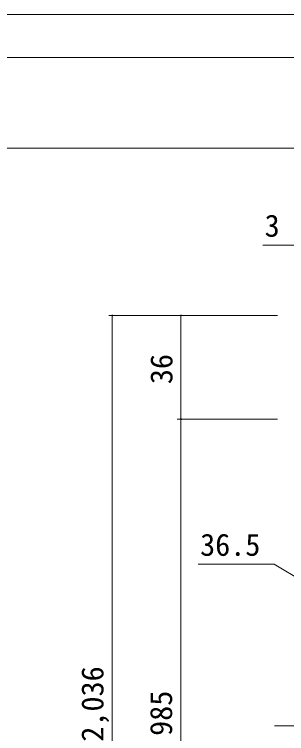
# Model space of a CAD drawing. Units: millimetres on the paper, enlarged 10 times, with parts at other scales. Extents: x -2000 to 2000, y -1385 to 1385.
# Drawn here: x -1346 to -1031, y 552 to 1385 of the extents above; entities that cross this region are included whole.
import ezdxf
from ezdxf.enums import TextEntityAlignment as Align

# ---------------------------------------------------------------- set-up
doc = ezdxf.new("R2010")
doc.units = ezdxf.units.MM
doc.header["$LTSCALE"] = 10
doc.linetypes.add('DOUBLE_CHAIN2', pattern=[12.8, 9, -1, 0.6, -0.6, 0.6, -1])
for name, color, linetype, lineweight in [('1-0_H-SYM', 7, 'Continuous', 20), ('1-1_0', 7, 'Continuous', 20), ('2-0_18', 7, 'Continuous', 18)]:
    doc.layers.add(name, color=color, linetype=linetype, lineweight=lineweight)
doc.styles.add('ＭＳ ゴシック', font='')
doc.styles.get('ＭＳ ゴシック').set_extended_font_data('MS Gothic')

msp = doc.modelspace()

# ---------------------------------------------------------------- linework, layer by layer
at = {"layer": '1-0_H-SYM'}
for p, q in [((-1950, 1335), (380, 1335)), ((-1950, 1230), (380, 1230))]:
    msp.add_line(p, q, dxfattribs=at)
at = {"layer": '1-1_0'}
for p, q in [((-1950, 1335), (380, 1335)), ((-1950, 1230), (380, 1230))]:
    msp.add_line(p, q, dxfattribs=at)
msp.add_lwpolyline([(2000, -1385), (2000, 1385), (-2000, 1385), (-2000, -1385)], dxfattribs=at)
at = {"layer": '2-0_18', "color": 4, "lineweight": 9}
for p, q in [((-1041.26, 1036.22), (-1236.84, 1036.22)), ((-1232.67, 1036.22), (-1232.67, 52.4)), ((-1041.26, 1036.22), (-1157.32, 1036.22)), ((-1153.16, 916.22), (-1153.16, 1036.22)), ((-1041.26, 916.22), (-1157.32, 916.22)), ((-1153.16, 916.22), (-1153.16, 102.4)), ((-1045.23, 748.05), (-1132.95, 748.05)), ((-957.09, 695.22), (-1045.23, 748.05))]:
    msp.add_line(p, q, dxfattribs=at)
at = {"layer": '2-0_18', "linetype": 'DOUBLE_CHAIN2', "lineweight": 20}
msp.add_line((-504.59, 560.74), (-1044.59, 560.74), dxfattribs=at)
at = {"layer": '2-0_18', "color": 4, "lineweight": 9}
msp.add_lwpolyline([(-1017.92, 1117.64), (-1027.92, 1117.64), (-1058.2, 1117.64)], dxfattribs=at)
for centre, start, end in [((-1232.67, 1036.22), 90, 270), ((-1232.67, 1036.22), 270, 90), ((-1153.16, 1036.22), 90, 270), ((-1153.16, 1036.22), 270, 90), ((-1153.16, 916.22), 90, 270), ((-1153.16, 916.22), 90, 270), ((-1153.16, 916.22), 270, 90), ((-1153.16, 916.22), 270, 90)]:
    msp.add_arc(centre, 0.521, start, end, dxfattribs=at)

# ---------------------------------------------------------------- texts
at = {"layer": '2-0_18', "style": 'ＭＳ ゴシック'}
for s, p in [('3', (-1056.12, 1119.72)), ('36.5', (-1130.87, 750.13))]:
    msp.add_text(s, height=25.66, dxfattribs=at).set_placement(p, align=Align.BOTTOM_LEFT)
for s, p in [('36', (-1155.24, 956.67)), ('枠外H:2,036', (-1235.17, 437.64)), ('枠内IH:1,985', (-1155.66, 391.98))]:
    msp.add_text(s, height=25.66, rotation=90, dxfattribs=at).set_placement(p, align=Align.BOTTOM_LEFT)

doc.saveas('drawing.dxf')
